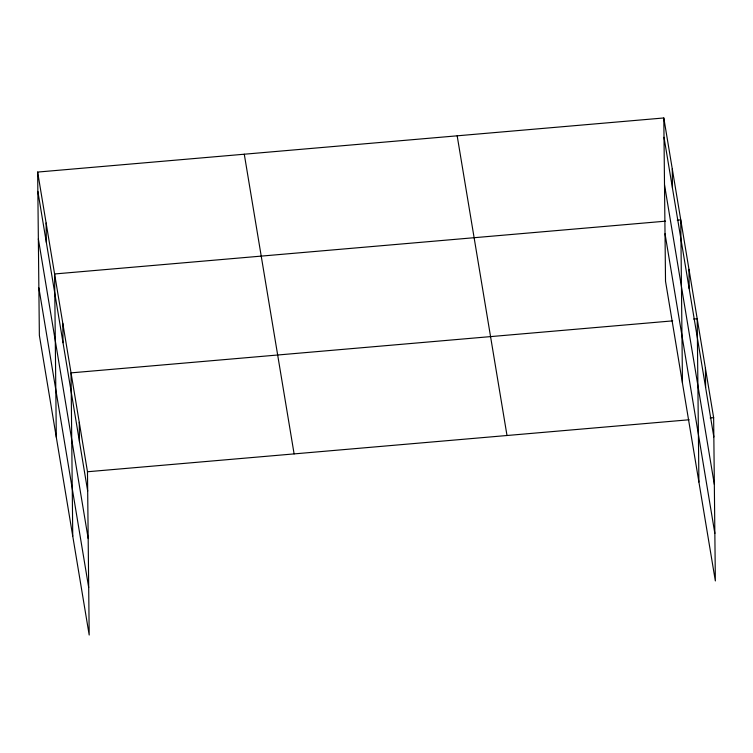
<?xml version="1.0" encoding="UTF-8"?>
<svg xmlns="http://www.w3.org/2000/svg" width="753" height="753" viewBox="0 0 753 753"><rect width="100%" height="100%" fill="white"/><g stroke="black" fill="none" stroke-linecap="round" stroke-linejoin="round"><path stroke-width="1.13" d="M37.65 172.07L87.48 471.755L89.193 635.033L39.363 335.349L37.65 172.07L663.807 117.967L713.637 417.651L715.35 580.93L665.52 281.245L663.807 117.967M665.577 221.166L54.593 273.97L56.306 437.239M677.248 220.158L680.75 219.857L682.463 383.136M672.683 320.872L71.036 372.867L72.749 536.136M693.692 319.056L697.193 318.754L698.906 482.033M87.48 471.755L689.127 419.769M710.135 417.953L713.637 417.651M664.005 137.291L713.844 436.975M664.504 184.796L714.343 484.48M665.021 233.741L714.851 533.425M457.175 135.822L507.004 435.507M244.283 154.214L294.112 453.899M37.857 191.394L87.687 491.078M38.347 238.899L88.186 538.583M38.864 287.844L88.694 587.528M705.42 368.198L705.617 387.522M688.976 269.31L689.174 288.634M672.278 168.907L672.476 188.231M79.263 422.311L79.46 441.635M62.819 323.414L63.017 342.737M46.121 223.02L46.328 242.344"/></g></svg>
